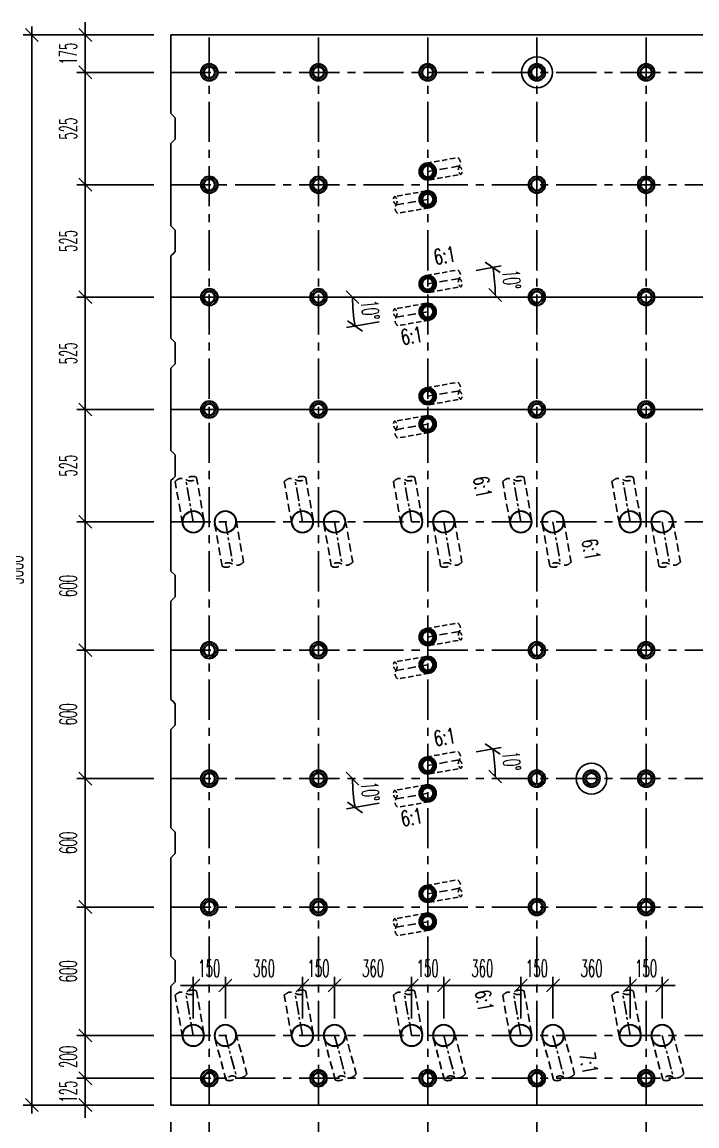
# Model space of a CAD drawing. Extents: x -687 to 941179, y -259 to 135874.
# Drawn here: x 910875 to 914026, y 112163 to 117321 of the extents above; entities that cross this region are included whole.
import ezdxf
from ezdxf.enums import TextEntityAlignment as Align

# ---------------------------------------------------------------- set-up
doc = ezdxf.new("R2010")
doc.units = 0
doc.header["$MEASUREMENT"] = 0
doc.header["$PDMODE"] = 3
doc.linetypes.add('CENTER', pattern=[2, 1.25, -0.25, 0.25, -0.25])
doc.linetypes.add('HIDDEN', pattern=[0.375, 0.25, -0.125])
doc.layers.get('0').update_dxf_attribs({"color": 6, "linetype": 'CONTINUOUS'})
doc.layers.get('DEFPOINTS').update_dxf_attribs({"linetype": 'CONTINUOUS'})
for name, color, linetype in [('Coc', 6, 'CONTINUOUS'), ('Hatch', 8, 'CONTINUOUS'), ('Khung', 1, 'CONTINUOUS'), ('Kich thuoc', 2, 'CONTINUOUS'), ('Net vang', 2, 'CONTINUOUS'), ('Text', 4, 'CONTINUOUS'), ('Tim', 8, 'CENTER')]:
    doc.layers.add(name, color=color, linetype=linetype)
doc.styles.add('Kichthuoc', font='romans.shx', dxfattribs={"width": 0.5})
doc.styles.get("Standard").update_dxf_attribs({"font": 'vnsimpleh.shx', "width": 0.65})
doc.dimstyles.new('Dim 400', dxfattribs={"dimscale": 400, "dimtxt": 0.2, "dimasz": 0.15, "dimexe": 0.1, "dimexo": 0.2, "dimgap": 0.1, "dimtad": 1, "dimdec": 0, "dimlfac": -1, "dimzin": 0, "dimdsep": 46, "dimtxsty": 'Kichthuoc', "dimblk": 'OBLIQUE', "dimcen": 0.1, "dimdle": 0.1, "dimclrd": 2, "dimclre": 2, "dimclrt": 4, "dimadec": 0, "dimazin": 0, "dimtfac": 1, "dimtdec": 0, "dimtix": 1, "dimtmove": 2, "dimatfit": 3, "dimfxl": 1, "dimtolj": 1, "dimtzin": 0, "dimarcsym": 0})

# ---------------------------------------------------------------- blocks, each defined once
blk = doc.blocks.new('Coc ong D800')
at = {"layer": 'Hatch'}
h = blk.add_hatch(dxfattribs=at)
h.set_pattern_fill('ANSI31', color=256, scale=50, style=0)
h.set_pattern_definition([(45, (-821332.725, -122845.077), (-4.419417382, 4.419417382), [])])
h.paths.add_polyline_path([(-40, 0, 1), (40, 0, 1)])
h.paths.add_polyline_path([(25, 0, -1), (-25, 0, -1)], flags=16)
at = {"layer": 'Coc'}
blk.add_circle((0, 0), 40, dxfattribs=at)
at = {"layer": 'Net vang'}
blk.add_circle((0, 0), 25, dxfattribs=at)
blk = doc.blocks.new('_Oblique')
at = {"color": 0, "linetype": 'ByBlock', "lineweight": -2}
blk.add_line((-0.5, -0.5), (0.5, 0.5), dxfattribs=at)
blk = doc.blocks.new('*D535')
at = {"layer": 'DEFPOINTS', "color": 0}
for p in [(911749.2, 112261.1), (912259.2, 112261.1), (912259.2, 111861.1)]:
    blk.add_point(p, dxfattribs=at)
at = {"layer": 'Kich thuoc', "color": 2, "lineweight": -2}
for p, q in [((911749.2, 112181.1), (911749.2, 111821.1)), ((912259.2, 112181.1), (912259.2, 111821.1)), ((911709.2, 111861.1), (912299.2, 111861.1))]:
    blk.add_line(p, q, dxfattribs=at)
at = {"layer": 'Kich thuoc', "color": 2, "lineweight": -2, "xscale": 60, "yscale": 60, "zscale": 60, "rotation": 180}
blk.add_blockref('_Oblique', (911749.2, 111861.1), dxfattribs=at)
at = {"layer": 'Kich thuoc', "color": 2, "lineweight": -2, "xscale": 60, "yscale": 60, "zscale": 60}
blk.add_blockref('_Oblique', (912259.2, 111861.1), dxfattribs=at)
at = {"layer": 'Kich thuoc', "color": 4, "insert": (912004.2, 111941.1), "char_height": 80, "attachment_point": 5, "style": 'Kichthuoc'}
blk.add_mtext('\\A1;510', dxfattribs=at)
blk = doc.blocks.new('*D536')
at = {"layer": 'DEFPOINTS', "color": 0}
for p in [(911570.2, 112261.1), (911749.2, 112261.1), (911749.2, 111861.1)]:
    blk.add_point(p, dxfattribs=at)
at = {"layer": 'Kich thuoc', "color": 2, "lineweight": -2}
for p, q in [((911570.2, 112181.1), (911570.2, 111821.1)), ((911749.2, 112181.1), (911749.2, 111821.1)), ((911530.2, 111861.1), (911789.2, 111861.1))]:
    blk.add_line(p, q, dxfattribs=at)
at = {"layer": 'Kich thuoc', "color": 2, "lineweight": -2, "xscale": 60, "yscale": 60, "zscale": 60, "rotation": 180}
blk.add_blockref('_Oblique', (911570.2, 111861.1), dxfattribs=at)
at = {"layer": 'Kich thuoc', "color": 2, "lineweight": -2, "xscale": 60, "yscale": 60, "zscale": 60}
blk.add_blockref('_Oblique', (911749.2, 111861.1), dxfattribs=at)
at = {"layer": 'Kich thuoc', "color": 4, "insert": (911659.7, 111941.1), "char_height": 80, "attachment_point": 5, "style": 'Kichthuoc'}
blk.add_mtext('\\A1;179', dxfattribs=at)
blk = doc.blocks.new('*D537')
at = {"layer": 'DEFPOINTS', "color": 0}
for p in [(912259.2, 112261.1), (912769.2, 112261.1), (912769.2, 111861.1)]:
    blk.add_point(p, dxfattribs=at)
at = {"layer": 'Kich thuoc', "color": 2, "lineweight": -2}
for p, q in [((912259.2, 112181.1), (912259.2, 111821.1)), ((912769.2, 112181.1), (912769.2, 111821.1)), ((912219.2, 111861.1), (912809.2, 111861.1))]:
    blk.add_line(p, q, dxfattribs=at)
at = {"layer": 'Kich thuoc', "color": 2, "lineweight": -2, "xscale": 60, "yscale": 60, "zscale": 60, "rotation": 180}
blk.add_blockref('_Oblique', (912259.2, 111861.1), dxfattribs=at)
at = {"layer": 'Kich thuoc', "color": 2, "lineweight": -2, "xscale": 60, "yscale": 60, "zscale": 60}
blk.add_blockref('_Oblique', (912769.2, 111861.1), dxfattribs=at)
at = {"layer": 'Kich thuoc', "color": 4, "insert": (912514.2, 111941.1), "char_height": 80, "attachment_point": 5, "style": 'Kichthuoc'}
blk.add_mtext('\\A1;510', dxfattribs=at)
blk = doc.blocks.new('*D538')
at = {"layer": 'DEFPOINTS', "color": 0}
for p in [(912769.2, 112261.1), (913279.2, 112261.1), (913279.2, 111861.1)]:
    blk.add_point(p, dxfattribs=at)
at = {"layer": 'Kich thuoc', "color": 2, "lineweight": -2}
for p, q in [((912769.2, 112181.1), (912769.2, 111821.1)), ((913279.2, 112181.1), (913279.2, 111821.1)), ((912729.2, 111861.1), (913319.2, 111861.1))]:
    blk.add_line(p, q, dxfattribs=at)
at = {"layer": 'Kich thuoc', "color": 2, "lineweight": -2, "xscale": 60, "yscale": 60, "zscale": 60, "rotation": 180}
blk.add_blockref('_Oblique', (912769.2, 111861.1), dxfattribs=at)
at = {"layer": 'Kich thuoc', "color": 2, "lineweight": -2, "xscale": 60, "yscale": 60, "zscale": 60}
blk.add_blockref('_Oblique', (913279.2, 111861.1), dxfattribs=at)
at = {"layer": 'Kich thuoc', "color": 4, "insert": (913024.2, 111941.1), "char_height": 80, "attachment_point": 5, "style": 'Kichthuoc'}
blk.add_mtext('\\A1;510', dxfattribs=at)
blk = doc.blocks.new('*D539')
at = {"layer": 'DEFPOINTS', "color": 0}
for p in [(913279.2, 112261.1), (913789.2, 112261.1), (913789.2, 111861.1)]:
    blk.add_point(p, dxfattribs=at)
at = {"layer": 'Kich thuoc', "color": 2, "lineweight": -2}
for p, q in [((913279.2, 112181.1), (913279.2, 111821.1)), ((913789.2, 112181.1), (913789.2, 111821.1)), ((913239.2, 111861.1), (913829.2, 111861.1))]:
    blk.add_line(p, q, dxfattribs=at)
at = {"layer": 'Kich thuoc', "color": 2, "lineweight": -2, "xscale": 60, "yscale": 60, "zscale": 60, "rotation": 180}
blk.add_blockref('_Oblique', (913279.2, 111861.1), dxfattribs=at)
at = {"layer": 'Kich thuoc', "color": 2, "lineweight": -2, "xscale": 60, "yscale": 60, "zscale": 60}
blk.add_blockref('_Oblique', (913789.2, 111861.1), dxfattribs=at)
at = {"layer": 'Kich thuoc', "color": 4, "insert": (913534.2, 111941.1), "char_height": 80, "attachment_point": 5, "style": 'Kichthuoc'}
blk.add_mtext('\\A1;510', dxfattribs=at)
blk = doc.blocks.new('*D540')
at = {"layer": 'DEFPOINTS', "color": 0}
for p in [(913789.2, 112261.1), (914299.2, 112261.1), (914299.2, 111861.1)]:
    blk.add_point(p, dxfattribs=at)
at = {"layer": 'Kich thuoc', "color": 2, "lineweight": -2}
for p, q in [((913789.2, 112181.1), (913789.2, 111821.1)), ((914299.2, 112181.1), (914299.2, 111821.1)), ((913749.2, 111861.1), (914339.2, 111861.1))]:
    blk.add_line(p, q, dxfattribs=at)
at = {"layer": 'Kich thuoc', "color": 2, "lineweight": -2, "xscale": 60, "yscale": 60, "zscale": 60, "rotation": 180}
blk.add_blockref('_Oblique', (913789.2, 111861.1), dxfattribs=at)
at = {"layer": 'Kich thuoc', "color": 2, "lineweight": -2, "xscale": 60, "yscale": 60, "zscale": 60}
blk.add_blockref('_Oblique', (914299.2, 111861.1), dxfattribs=at)
at = {"layer": 'Kich thuoc', "color": 4, "insert": (914044.2, 111941.1), "char_height": 80, "attachment_point": 5, "style": 'Kichthuoc'}
blk.add_mtext('\\A1;510', dxfattribs=at)
blk = doc.blocks.new('*D551')
at = {"layer": 'DEFPOINTS', "color": 0}
for p in [(911570.2, 112261.1), (919068.2, 112261.1), (919068.2, 111611.1)]:
    blk.add_point(p, dxfattribs=at)
at = {"layer": 'Kich thuoc', "color": 2, "lineweight": -2}
for p, q in [((911570.2, 112181.1), (911570.2, 111571.1)), ((919068.2, 112181.1), (919068.2, 111571.1)), ((911530.2, 111611.1), (919108.2, 111611.1))]:
    blk.add_line(p, q, dxfattribs=at)
at = {"layer": 'Kich thuoc', "color": 2, "lineweight": -2, "xscale": 60, "yscale": 60, "zscale": 60, "rotation": 180}
blk.add_blockref('_Oblique', (911570.2, 111611.1), dxfattribs=at)
at = {"layer": 'Kich thuoc', "color": 2, "lineweight": -2, "xscale": 60, "yscale": 60, "zscale": 60}
blk.add_blockref('_Oblique', (919068.2, 111611.1), dxfattribs=at)
at = {"layer": 'Kich thuoc', "color": 4, "insert": (915319.2, 111691.1), "char_height": 80, "attachment_point": 5, "style": 'Kichthuoc'}
blk.add_mtext('\\A1;7498', dxfattribs=at)
blk = doc.blocks.new('*D502')
at = {"layer": 'DEFPOINTS', "color": 0}
for p in [(911170.2, 112586.1), (911570.2, 112586.1), (911570.2, 112386.1)]:
    blk.add_point(p, dxfattribs=at)
at = {"layer": 'Kich thuoc', "color": 2, "lineweight": -2}
for p, q in [((911170.2, 112346.1), (911170.2, 112626.1)), ((911490.2, 112586.1), (911130.2, 112586.1)), ((911490.2, 112386.1), (911130.2, 112386.1))]:
    blk.add_line(p, q, dxfattribs=at)
at = {"layer": 'Kich thuoc', "color": 2, "lineweight": -2, "xscale": 60, "yscale": 60, "zscale": 60}
for p, rotation in [((911170.2, 112586.1), 90), ((911170.2, 112386.1), 270)]:
    blk.add_blockref('_Oblique', p, dxfattribs=dict(at, rotation=rotation))
at = {"layer": 'Kich thuoc', "color": 4, "insert": (911090.2, 112486.1), "char_height": 80, "attachment_point": 5, "rotation": 90, "style": 'Kichthuoc'}
blk.add_mtext('\\A1;200', dxfattribs=at)
blk = doc.blocks.new('*D503')
at = {"layer": 'DEFPOINTS', "color": 0}
for p in [(911170.2, 113186.1), (911570.2, 113186.1), (911570.2, 112586.1)]:
    blk.add_point(p, dxfattribs=at)
at = {"layer": 'Kich thuoc', "color": 2, "lineweight": -2}
for p, q in [((911170.2, 112546.1), (911170.2, 113226.1)), ((911490.2, 113186.1), (911130.2, 113186.1)), ((911490.2, 112586.1), (911130.2, 112586.1))]:
    blk.add_line(p, q, dxfattribs=at)
at = {"layer": 'Kich thuoc', "color": 2, "lineweight": -2, "xscale": 60, "yscale": 60, "zscale": 60}
for p, rotation in [((911170.2, 113186.1), 90), ((911170.2, 112586.1), 270)]:
    blk.add_blockref('_Oblique', p, dxfattribs=dict(at, rotation=rotation))
at = {"layer": 'Kich thuoc', "color": 4, "insert": (911090.2, 112886.1), "char_height": 80, "attachment_point": 5, "rotation": 90, "style": 'Kichthuoc'}
blk.add_mtext('\\A1;600', dxfattribs=at)
blk = doc.blocks.new('*D504')
at = {"layer": 'DEFPOINTS', "color": 0}
for p in [(911170.2, 113786.1), (911570.2, 113786.1), (911570.2, 113186.1)]:
    blk.add_point(p, dxfattribs=at)
at = {"layer": 'Kich thuoc', "color": 2, "lineweight": -2}
for p, q in [((911490.2, 113786.1), (911130.2, 113786.1)), ((911170.2, 113146.1), (911170.2, 113826.1)), ((911490.2, 113186.1), (911130.2, 113186.1))]:
    blk.add_line(p, q, dxfattribs=at)
at = {"layer": 'Kich thuoc', "color": 2, "lineweight": -2, "xscale": 60, "yscale": 60, "zscale": 60}
for p, rotation in [((911170.2, 113786.1), 90), ((911170.2, 113186.1), 270)]:
    blk.add_blockref('_Oblique', p, dxfattribs=dict(at, rotation=rotation))
at = {"layer": 'Kich thuoc', "color": 4, "insert": (911090.2, 113486.1), "char_height": 80, "attachment_point": 5, "rotation": 90, "style": 'Kichthuoc'}
blk.add_mtext('\\A1;600', dxfattribs=at)
blk = doc.blocks.new('*D505')
at = {"layer": 'DEFPOINTS', "color": 0}
for p in [(911170.2, 114386.1), (911570.2, 114386.1), (911570.2, 113786.1)]:
    blk.add_point(p, dxfattribs=at)
at = {"layer": 'Kich thuoc', "color": 2, "lineweight": -2}
for p, q in [((911170.2, 113746.1), (911170.2, 114426.1)), ((911490.2, 114386.1), (911130.2, 114386.1)), ((911490.2, 113786.1), (911130.2, 113786.1))]:
    blk.add_line(p, q, dxfattribs=at)
at = {"layer": 'Kich thuoc', "color": 2, "lineweight": -2, "xscale": 60, "yscale": 60, "zscale": 60}
for p, rotation in [((911170.2, 114386.1), 90), ((911170.2, 113786.1), 270)]:
    blk.add_blockref('_Oblique', p, dxfattribs=dict(at, rotation=rotation))
at = {"layer": 'Kich thuoc', "color": 4, "insert": (911090.2, 114086.1), "char_height": 80, "attachment_point": 5, "rotation": 90, "style": 'Kichthuoc'}
blk.add_mtext('\\A1;600', dxfattribs=at)
blk = doc.blocks.new('*D506')
at = {"layer": 'DEFPOINTS', "color": 0}
for p in [(911170.2, 114986.1), (911570.2, 114986.1), (911570.2, 114386.1)]:
    blk.add_point(p, dxfattribs=at)
at = {"layer": 'Kich thuoc', "color": 2, "lineweight": -2}
for p, q in [((911170.2, 114346.1), (911170.2, 115026.1)), ((911490.2, 114986.1), (911130.2, 114986.1)), ((911490.2, 114386.1), (911130.2, 114386.1))]:
    blk.add_line(p, q, dxfattribs=at)
at = {"layer": 'Kich thuoc', "color": 2, "lineweight": -2, "xscale": 60, "yscale": 60, "zscale": 60}
for p, rotation in [((911170.2, 114986.1), 90), ((911170.2, 114386.1), 270)]:
    blk.add_blockref('_Oblique', p, dxfattribs=dict(at, rotation=rotation))
at = {"layer": 'Kich thuoc', "color": 4, "insert": (911090.2, 114686.1), "char_height": 80, "attachment_point": 5, "rotation": 90, "style": 'Kichthuoc'}
blk.add_mtext('\\A1;600', dxfattribs=at)
blk = doc.blocks.new('*D507')
at = {"layer": 'DEFPOINTS', "color": 0}
for p in [(911170.2, 115511.1), (911570.2, 115511.1), (911570.2, 114986.1)]:
    blk.add_point(p, dxfattribs=at)
at = {"layer": 'Kich thuoc', "color": 2, "lineweight": -2}
for p, q in [((911170.2, 114946.1), (911170.2, 115551.1)), ((911490.2, 115511.1), (911130.2, 115511.1)), ((911490.2, 114986.1), (911130.2, 114986.1))]:
    blk.add_line(p, q, dxfattribs=at)
at = {"layer": 'Kich thuoc', "color": 2, "lineweight": -2, "xscale": 60, "yscale": 60, "zscale": 60}
for p, rotation in [((911170.2, 115511.1), 90), ((911170.2, 114986.1), 270)]:
    blk.add_blockref('_Oblique', p, dxfattribs=dict(at, rotation=rotation))
at = {"layer": 'Kich thuoc', "color": 4, "insert": (911090.2, 115248.6), "char_height": 80, "attachment_point": 5, "rotation": 90, "style": 'Kichthuoc'}
blk.add_mtext('\\A1;525', dxfattribs=at)
blk = doc.blocks.new('*D508')
at = {"layer": 'DEFPOINTS', "color": 0}
for p in [(911170.2, 116036.1), (911570.2, 116036.1), (911570.2, 115511.1)]:
    blk.add_point(p, dxfattribs=at)
at = {"layer": 'Kich thuoc', "color": 2, "lineweight": -2}
for p, q in [((911170.2, 115471.1), (911170.2, 116076.1)), ((911490.2, 116036.1), (911130.2, 116036.1)), ((911490.2, 115511.1), (911130.2, 115511.1))]:
    blk.add_line(p, q, dxfattribs=at)
at = {"layer": 'Kich thuoc', "color": 2, "lineweight": -2, "xscale": 60, "yscale": 60, "zscale": 60}
for p, rotation in [((911170.2, 116036.1), 90), ((911170.2, 115511.1), 270)]:
    blk.add_blockref('_Oblique', p, dxfattribs=dict(at, rotation=rotation))
at = {"layer": 'Kich thuoc', "color": 4, "insert": (911090.2, 115773.6), "char_height": 80, "attachment_point": 5, "rotation": 90, "style": 'Kichthuoc'}
blk.add_mtext('\\A1;525', dxfattribs=at)
blk = doc.blocks.new('*D509')
at = {"layer": 'DEFPOINTS', "color": 0}
for p in [(911170.2, 116561.1), (911570.2, 116561.1), (911570.2, 116036.1)]:
    blk.add_point(p, dxfattribs=at)
at = {"layer": 'Kich thuoc', "color": 2, "lineweight": -2}
for p, q in [((911170.2, 115996.1), (911170.2, 116601.1)), ((911490.2, 116561.1), (911130.2, 116561.1)), ((911490.2, 116036.1), (911130.2, 116036.1))]:
    blk.add_line(p, q, dxfattribs=at)
at = {"layer": 'Kich thuoc', "color": 2, "lineweight": -2, "xscale": 60, "yscale": 60, "zscale": 60}
for p, rotation in [((911170.2, 116561.1), 90), ((911170.2, 116036.1), 270)]:
    blk.add_blockref('_Oblique', p, dxfattribs=dict(at, rotation=rotation))
at = {"layer": 'Kich thuoc', "color": 4, "insert": (911090.2, 116298.6), "char_height": 80, "attachment_point": 5, "rotation": 90, "style": 'Kichthuoc'}
blk.add_mtext('\\A1;525', dxfattribs=at)
blk = doc.blocks.new('*D510')
at = {"layer": 'DEFPOINTS', "color": 0}
for p in [(911170.2, 117261.1), (911570.2, 117261.1), (911570.2, 117086.1)]:
    blk.add_point(p, dxfattribs=at)
at = {"layer": 'Kich thuoc', "color": 2, "lineweight": -2}
for p, q in [((911170.2, 117261.1), (911170.2, 117321.1)), ((911490.2, 117261.1), (911130.2, 117261.1)), ((911170.2, 117086.1), (911170.2, 117261.1)), ((911490.2, 117086.1), (911130.2, 117086.1)), ((911170.2, 117086.1), (911170.2, 117026.1))]:
    blk.add_line(p, q, dxfattribs=at)
at = {"layer": 'Kich thuoc', "color": 2, "lineweight": -2, "xscale": 60, "yscale": 60, "zscale": 60}
for p, rotation in [((911170.2, 117261.1), 270), ((911170.2, 117086.1), 90)]:
    blk.add_blockref('_Oblique', p, dxfattribs=dict(at, rotation=rotation))
at = {"layer": 'Kich thuoc', "color": 4, "insert": (911090.2, 117173.6), "char_height": 80, "attachment_point": 5, "rotation": 90, "style": 'Kichthuoc'}
blk.add_mtext('\\A1;175', dxfattribs=at)
blk = doc.blocks.new('*D511')
at = {"layer": 'DEFPOINTS', "color": 0}
for p in [(910920.2, 117261.1), (911570.2, 117261.1), (911570.2, 112261.1)]:
    blk.add_point(p, dxfattribs=at)
at = {"layer": 'Kich thuoc', "color": 2, "lineweight": -2}
for p, q in [((910920.2, 112221.1), (910920.2, 117301.1)), ((911490.2, 117261.1), (910880.2, 117261.1)), ((911490.2, 112261.1), (910880.2, 112261.1))]:
    blk.add_line(p, q, dxfattribs=at)
at = {"layer": 'Kich thuoc', "color": 2, "lineweight": -2, "xscale": 60, "yscale": 60, "zscale": 60}
for p, rotation in [((910920.2, 117261.1), 90), ((910920.2, 112261.1), 270)]:
    blk.add_blockref('_Oblique', p, dxfattribs=dict(at, rotation=rotation))
at = {"layer": 'Kich thuoc', "color": 4, "insert": (910840.2, 114761.1), "char_height": 80, "attachment_point": 5, "rotation": 90, "style": 'Kichthuoc'}
blk.add_mtext('\\A1;5000', dxfattribs=at)
blk = doc.blocks.new('*D512')
at = {"layer": 'DEFPOINTS', "color": 0}
for p in [(911570.2, 117086.1), (911170.2, 116561.1), (911570.2, 116561.1)]:
    blk.add_point(p, dxfattribs=at)
at = {"layer": 'Kich thuoc', "color": 2, "lineweight": -2}
for p, q in [((911490.2, 117086.1), (911130.2, 117086.1)), ((911170.2, 117126.1), (911170.2, 116521.1)), ((911490.2, 116561.1), (911130.2, 116561.1))]:
    blk.add_line(p, q, dxfattribs=at)
at = {"layer": 'Kich thuoc', "color": 2, "lineweight": -2, "xscale": 60, "yscale": 60, "zscale": 60}
for p, rotation in [((911170.2, 117086.1), 90), ((911170.2, 116561.1), 270)]:
    blk.add_blockref('_Oblique', p, dxfattribs=dict(at, rotation=rotation))
at = {"layer": 'Kich thuoc', "color": 4, "insert": (911090.2, 116823.6), "char_height": 80, "attachment_point": 5, "rotation": 90, "style": 'Kichthuoc'}
blk.add_mtext('\\A1;525', dxfattribs=at)
blk = doc.blocks.new('*D534')
at = {"layer": 'DEFPOINTS', "color": 0}
for p in [(911570.2, 112386.1), (911170.2, 112261.1), (911570.2, 112261.1)]:
    blk.add_point(p, dxfattribs=at)
at = {"layer": 'Kich thuoc', "color": 2, "lineweight": -2}
for p, q in [((911170.2, 112386.1), (911170.2, 112446.1)), ((911490.2, 112386.1), (911130.2, 112386.1)), ((911170.2, 112386.1), (911170.2, 112261.1)), ((911490.2, 112261.1), (911130.2, 112261.1)), ((911170.2, 112261.1), (911170.2, 112201.1))]:
    blk.add_line(p, q, dxfattribs=at)
at = {"layer": 'Kich thuoc', "color": 2, "lineweight": -2, "xscale": 60, "yscale": 60, "zscale": 60}
for p, rotation in [((911170.2, 112386.1), 270), ((911170.2, 112261.1), 90)]:
    blk.add_blockref('_Oblique', p, dxfattribs=dict(at, rotation=rotation))
at = {"layer": 'Kich thuoc', "color": 4, "insert": (911090.2, 112323.6), "char_height": 80, "attachment_point": 5, "rotation": 90, "style": 'Kichthuoc'}
blk.add_mtext('\\A1;125', dxfattribs=at)
blk = doc.blocks.new('Coc thep D1000 xien')
at = {"layer": 'Coc', "color": 181, "linetype": 'HIDDEN', "ltscale": 150}
for p, q in [((-50, 8.8), (-84.8, -188.1)), ((50, -8.8), (15.3, -205.8))]:
    blk.add_line(p, q, dxfattribs=at)
at = {"layer": 'Coc'}
blk.add_circle((0, 0), 50.8, dxfattribs=at)
at = {"layer": 'Coc', "color": 7}
blk.add_circle((0, 0), 49.2, dxfattribs=at)
at = {"layer": 'Coc', "color": 181, "linetype": 'HIDDEN', "ltscale": 150}
blk.add_open_spline([(-84.8, -188.1), (-77.3, -194.7), (-62.4, -207.7), (-33.2, -197.3), (-10.4, -185.6), (29.2, -208.2), (-15.5, -216), (-27.9, -203.4), (-34.2, -197)], degree=3, knots=[0, 0, 0, 0, 27.628937, 55.257873, 82.88681, 109.579338, 136.271866, 163.900803, 163.900803, 163.900803, 163.900803], dxfattribs=at)
at = {"layer": 'Tim', "ltscale": 50}
blk.add_line((0, 0), (-34.7, -197), dxfattribs=at)
blk = doc.blocks.new('*D525')
at = {"layer": 'DEFPOINTS', "color": 0}
for p in [(911824.2, 112819.5), (911674.2, 112586.1), (911824.2, 112586.1)]:
    blk.add_point(p, dxfattribs=at)
at = {"layer": 'Kich thuoc', "color": 2, "lineweight": -2}
for p, q in [((911674.2, 112666.1), (911674.2, 112859.5)), ((911824.2, 112666.1), (911824.2, 112859.5)), ((911674.2, 112819.5), (911614.2, 112819.5)), ((911674.2, 112819.5), (911824.2, 112819.5)), ((911824.2, 112819.5), (911884.2, 112819.5))]:
    blk.add_line(p, q, dxfattribs=at)
at = {"layer": 'Kich thuoc', "color": 2, "lineweight": -2, "xscale": 60, "yscale": 60, "zscale": 60}
blk.add_blockref('_Oblique', (911674.2, 112819.5), dxfattribs=at)
at = {"layer": 'Kich thuoc', "color": 2, "lineweight": -2, "xscale": 60, "yscale": 60, "zscale": 60, "rotation": 180}
blk.add_blockref('_Oblique', (911824.2, 112819.5), dxfattribs=at)
at = {"layer": 'Kich thuoc', "color": 4, "insert": (911749.2, 112899.5), "char_height": 80, "attachment_point": 5, "style": 'Kichthuoc'}
blk.add_mtext('\\A1;150', dxfattribs=at)
blk = doc.blocks.new('*D526')
at = {"layer": 'DEFPOINTS', "color": 0}
for p in [(912184.2, 112819.5), (911824.2, 112586.1), (912184.2, 112586.1)]:
    blk.add_point(p, dxfattribs=at)
at = {"layer": 'Kich thuoc', "color": 2, "lineweight": -2}
for p, q in [((911824.2, 112666.1), (911824.2, 112859.5)), ((912184.2, 112666.1), (912184.2, 112859.5)), ((911784.2, 112819.5), (912224.2, 112819.5))]:
    blk.add_line(p, q, dxfattribs=at)
at = {"layer": 'Kich thuoc', "color": 2, "lineweight": -2, "xscale": 60, "yscale": 60, "zscale": 60, "rotation": 180}
blk.add_blockref('_Oblique', (911824.2, 112819.5), dxfattribs=at)
at = {"layer": 'Kich thuoc', "color": 2, "lineweight": -2, "xscale": 60, "yscale": 60, "zscale": 60}
blk.add_blockref('_Oblique', (912184.2, 112819.5), dxfattribs=at)
at = {"layer": 'Kich thuoc', "color": 4, "insert": (912004.2, 112899.5), "char_height": 80, "attachment_point": 5, "style": 'Kichthuoc'}
blk.add_mtext('\\A1;360', dxfattribs=at)
blk = doc.blocks.new('*D527')
at = {"layer": 'DEFPOINTS', "color": 0}
for p in [(912334.2, 112819.5), (912184.2, 112586.1), (912334.2, 112586.1)]:
    blk.add_point(p, dxfattribs=at)
at = {"layer": 'Kich thuoc', "color": 2, "lineweight": -2}
for p, q in [((912184.2, 112666.1), (912184.2, 112859.5)), ((912334.2, 112666.1), (912334.2, 112859.5)), ((912184.2, 112819.5), (912124.2, 112819.5)), ((912184.2, 112819.5), (912334.2, 112819.5)), ((912334.2, 112819.5), (912394.2, 112819.5))]:
    blk.add_line(p, q, dxfattribs=at)
at = {"layer": 'Kich thuoc', "color": 2, "lineweight": -2, "xscale": 60, "yscale": 60, "zscale": 60}
blk.add_blockref('_Oblique', (912184.2, 112819.5), dxfattribs=at)
at = {"layer": 'Kich thuoc', "color": 2, "lineweight": -2, "xscale": 60, "yscale": 60, "zscale": 60, "rotation": 180}
blk.add_blockref('_Oblique', (912334.2, 112819.5), dxfattribs=at)
at = {"layer": 'Kich thuoc', "color": 4, "insert": (912259.2, 112899.5), "char_height": 80, "attachment_point": 5, "style": 'Kichthuoc'}
blk.add_mtext('\\A1;150', dxfattribs=at)
blk = doc.blocks.new('*D528')
at = {"layer": 'DEFPOINTS', "color": 0}
for p in [(912694.2, 112819.5), (912334.2, 112586.1), (912694.2, 112586.1)]:
    blk.add_point(p, dxfattribs=at)
at = {"layer": 'Kich thuoc', "color": 2, "lineweight": -2}
for p, q in [((912334.2, 112666.1), (912334.2, 112859.5)), ((912694.2, 112666.1), (912694.2, 112859.5)), ((912294.2, 112819.5), (912734.2, 112819.5))]:
    blk.add_line(p, q, dxfattribs=at)
at = {"layer": 'Kich thuoc', "color": 2, "lineweight": -2, "xscale": 60, "yscale": 60, "zscale": 60, "rotation": 180}
blk.add_blockref('_Oblique', (912334.2, 112819.5), dxfattribs=at)
at = {"layer": 'Kich thuoc', "color": 2, "lineweight": -2, "xscale": 60, "yscale": 60, "zscale": 60}
blk.add_blockref('_Oblique', (912694.2, 112819.5), dxfattribs=at)
at = {"layer": 'Kich thuoc', "color": 4, "insert": (912514.2, 112899.5), "char_height": 80, "attachment_point": 5, "style": 'Kichthuoc'}
blk.add_mtext('\\A1;360', dxfattribs=at)
blk = doc.blocks.new('*D529')
at = {"layer": 'DEFPOINTS', "color": 0}
for p in [(912844.2, 112819.5), (912694.2, 112586.1), (912844.2, 112586.1)]:
    blk.add_point(p, dxfattribs=at)
at = {"layer": 'Kich thuoc', "color": 2, "lineweight": -2}
for p, q in [((912694.2, 112666.1), (912694.2, 112859.5)), ((912844.2, 112666.1), (912844.2, 112859.5)), ((912694.2, 112819.5), (912634.2, 112819.5)), ((912694.2, 112819.5), (912844.2, 112819.5)), ((912844.2, 112819.5), (912904.2, 112819.5))]:
    blk.add_line(p, q, dxfattribs=at)
at = {"layer": 'Kich thuoc', "color": 2, "lineweight": -2, "xscale": 60, "yscale": 60, "zscale": 60}
blk.add_blockref('_Oblique', (912694.2, 112819.5), dxfattribs=at)
at = {"layer": 'Kich thuoc', "color": 2, "lineweight": -2, "xscale": 60, "yscale": 60, "zscale": 60, "rotation": 180}
blk.add_blockref('_Oblique', (912844.2, 112819.5), dxfattribs=at)
at = {"layer": 'Kich thuoc', "color": 4, "insert": (912769.2, 112899.5), "char_height": 80, "attachment_point": 5, "style": 'Kichthuoc'}
blk.add_mtext('\\A1;150', dxfattribs=at)
blk = doc.blocks.new('*D530')
at = {"layer": 'DEFPOINTS', "color": 0}
for p in [(913204.2, 112819.5), (912844.2, 112586.1), (913204.2, 112586.1)]:
    blk.add_point(p, dxfattribs=at)
at = {"layer": 'Kich thuoc', "color": 2, "lineweight": -2}
for p, q in [((912844.2, 112666.1), (912844.2, 112859.5)), ((913204.2, 112666.1), (913204.2, 112859.5)), ((912804.2, 112819.5), (913244.2, 112819.5))]:
    blk.add_line(p, q, dxfattribs=at)
at = {"layer": 'Kich thuoc', "color": 2, "lineweight": -2, "xscale": 60, "yscale": 60, "zscale": 60, "rotation": 180}
blk.add_blockref('_Oblique', (912844.2, 112819.5), dxfattribs=at)
at = {"layer": 'Kich thuoc', "color": 2, "lineweight": -2, "xscale": 60, "yscale": 60, "zscale": 60}
blk.add_blockref('_Oblique', (913204.2, 112819.5), dxfattribs=at)
at = {"layer": 'Kich thuoc', "color": 4, "insert": (913024.2, 112899.5), "char_height": 80, "attachment_point": 5, "style": 'Kichthuoc'}
blk.add_mtext('\\A1;360', dxfattribs=at)
blk = doc.blocks.new('*D531')
at = {"layer": 'DEFPOINTS', "color": 0}
for p in [(913354.2, 112819.5), (913204.2, 112586.1), (913354.2, 112586.1)]:
    blk.add_point(p, dxfattribs=at)
at = {"layer": 'Kich thuoc', "color": 2, "lineweight": -2}
for p, q in [((913204.2, 112666.1), (913204.2, 112859.5)), ((913354.2, 112666.1), (913354.2, 112859.5)), ((913204.2, 112819.5), (913144.2, 112819.5)), ((913204.2, 112819.5), (913354.2, 112819.5)), ((913354.2, 112819.5), (913414.2, 112819.5))]:
    blk.add_line(p, q, dxfattribs=at)
at = {"layer": 'Kich thuoc', "color": 2, "lineweight": -2, "xscale": 60, "yscale": 60, "zscale": 60}
blk.add_blockref('_Oblique', (913204.2, 112819.5), dxfattribs=at)
at = {"layer": 'Kich thuoc', "color": 2, "lineweight": -2, "xscale": 60, "yscale": 60, "zscale": 60, "rotation": 180}
blk.add_blockref('_Oblique', (913354.2, 112819.5), dxfattribs=at)
at = {"layer": 'Kich thuoc', "color": 4, "insert": (913279.2, 112899.5), "char_height": 80, "attachment_point": 5, "style": 'Kichthuoc'}
blk.add_mtext('\\A1;150', dxfattribs=at)
blk = doc.blocks.new('*D532')
at = {"layer": 'DEFPOINTS', "color": 0}
for p in [(913714.2, 112819.5), (913354.2, 112586.1), (913714.2, 112586.1)]:
    blk.add_point(p, dxfattribs=at)
at = {"layer": 'Kich thuoc', "color": 2, "lineweight": -2}
for p, q in [((913354.2, 112666.1), (913354.2, 112859.5)), ((913714.2, 112666.1), (913714.2, 112859.5)), ((913314.2, 112819.5), (913754.2, 112819.5))]:
    blk.add_line(p, q, dxfattribs=at)
at = {"layer": 'Kich thuoc', "color": 2, "lineweight": -2, "xscale": 60, "yscale": 60, "zscale": 60, "rotation": 180}
blk.add_blockref('_Oblique', (913354.2, 112819.5), dxfattribs=at)
at = {"layer": 'Kich thuoc', "color": 2, "lineweight": -2, "xscale": 60, "yscale": 60, "zscale": 60}
blk.add_blockref('_Oblique', (913714.2, 112819.5), dxfattribs=at)
at = {"layer": 'Kich thuoc', "color": 4, "insert": (913534.2, 112899.5), "char_height": 80, "attachment_point": 5, "style": 'Kichthuoc'}
blk.add_mtext('\\A1;360', dxfattribs=at)
blk = doc.blocks.new('*D533')
at = {"layer": 'DEFPOINTS', "color": 0}
for p in [(913864.2, 112819.5), (913714.2, 112586.1), (913864.2, 112586.1)]:
    blk.add_point(p, dxfattribs=at)
at = {"layer": 'Kich thuoc', "color": 2, "lineweight": -2}
for p, q in [((913714.2, 112666.1), (913714.2, 112859.5)), ((913864.2, 112666.1), (913864.2, 112859.5)), ((913714.2, 112819.5), (913654.2, 112819.5)), ((913714.2, 112819.5), (913864.2, 112819.5)), ((913864.2, 112819.5), (913924.2, 112819.5))]:
    blk.add_line(p, q, dxfattribs=at)
at = {"layer": 'Kich thuoc', "color": 2, "lineweight": -2, "xscale": 60, "yscale": 60, "zscale": 60}
blk.add_blockref('_Oblique', (913714.2, 112819.5), dxfattribs=at)
at = {"layer": 'Kich thuoc', "color": 2, "lineweight": -2, "xscale": 60, "yscale": 60, "zscale": 60, "rotation": 180}
blk.add_blockref('_Oblique', (913864.2, 112819.5), dxfattribs=at)
at = {"layer": 'Kich thuoc', "color": 4, "insert": (913789.2, 112899.5), "char_height": 80, "attachment_point": 5, "style": 'Kichthuoc'}
blk.add_mtext('\\A1;150', dxfattribs=at)
blk = doc.blocks.new('*D742')
at = {"layer": 'DEFPOINTS', "color": 0}
for p in [(906471.2, 116036.1), (913969.2, 116036.1), (912419.5, 115991), (912769.2, 115961.1), (912621.5, 115935.1)]:
    blk.add_point(p, dxfattribs=at)
at = {"layer": 'Kich thuoc', "color": 2, "lineweight": -2}
blk.add_line((912542.7, 115921.2), (912390.6, 115894.4), dxfattribs=at)
blk.add_arc((913194.6, 116036.1), 776.4, 180, 190, dxfattribs=at)
at = {"layer": 'Kich thuoc', "color": 2, "lineweight": -2, "xscale": 60, "yscale": 60, "zscale": 60}
for p, rotation in [((912418.2, 116036.1), 89.99999999999999), ((912430, 115901.3), 279.9999999989621)]:
    blk.add_blockref('_Oblique', p, dxfattribs=dict(at, rotation=rotation))
at = {"layer": 'Kich thuoc', "color": 4, "insert": (912500.9, 115975.4), "char_height": 80, "attachment_point": 5, "rotation": 275, "style": 'Kichthuoc'}
blk.add_mtext('\\A1;10°', dxfattribs=at)
blk = doc.blocks.new('*D743')
at = {"layer": 'DEFPOINTS', "color": 0}
for p in [(912769.2, 116121.1), (912917, 116147.2), (913083, 116089.2), (906471.2, 116046.1), (913969.2, 116046.1)]:
    blk.add_point(p, dxfattribs=at)
at = {"layer": 'Kich thuoc', "color": 2, "lineweight": -2}
blk.add_line((912995.8, 116161.1), (913112.4, 116181.6), dxfattribs=at)
blk.add_arc((912343.9, 116046.1), 740.4, 0, 10, dxfattribs=at)
at = {"layer": 'Kich thuoc', "color": 2, "lineweight": -2, "xscale": 60, "yscale": 60, "zscale": 60}
for p, rotation in [((913073, 116174.7), 99.99999999895849), ((913084.3, 116046.1), 270.0000000000002)]:
    blk.add_blockref('_Oblique', p, dxfattribs=dict(at, rotation=rotation))
at = {"layer": 'Kich thuoc', "color": 4, "insert": (913161.2, 116117.6), "char_height": 80, "attachment_point": 5, "rotation": 275, "style": 'Kichthuoc'}
blk.add_mtext('\\A1;10°', dxfattribs=at)
blk = doc.blocks.new('*D754')
at = {"layer": 'DEFPOINTS', "color": 0}
for p in [(906471.2, 113786.1), (913969.2, 113786.1), (912419.5, 113741), (912621.5, 113685.1), (912769.2, 113711.1)]:
    blk.add_point(p, dxfattribs=at)
at = {"layer": 'Kich thuoc', "color": 2, "lineweight": -2}
blk.add_line((912542.7, 113671.2), (912390.6, 113644.4), dxfattribs=at)
blk.add_arc((913194.6, 113786.1), 776.4, 180, 190, dxfattribs=at)
at = {"layer": 'Kich thuoc', "color": 2, "lineweight": -2, "xscale": 60, "yscale": 60, "zscale": 60}
for p, rotation in [((912418.2, 113786.1), 89.99999999999991), ((912430, 113651.3), 279.9999999989587)]:
    blk.add_blockref('_Oblique', p, dxfattribs=dict(at, rotation=rotation))
at = {"layer": 'Kich thuoc', "color": 4, "insert": (912500.9, 113725.4), "char_height": 80, "attachment_point": 5, "rotation": 275, "style": 'Kichthuoc'}
blk.add_mtext('\\A1;10°', dxfattribs=at)
blk = doc.blocks.new('*D755')
at = {"layer": 'DEFPOINTS', "color": 0}
for p in [(912917, 113897.2), (912769.2, 113871.1), (913083, 113839.2), (906471.2, 113796.1), (913969.2, 113796.1)]:
    blk.add_point(p, dxfattribs=at)
at = {"layer": 'Kich thuoc', "color": 2, "lineweight": -2}
blk.add_line((912995.8, 113911.1), (913112.4, 113931.6), dxfattribs=at)
blk.add_arc((912343.9, 113796.1), 740.4, 360, 10, dxfattribs=at)
at = {"layer": 'Kich thuoc', "color": 2, "lineweight": -2, "xscale": 60, "yscale": 60, "zscale": 60}
for p, rotation in [((913073, 113924.7), 99.99999999896151), ((913084.3, 113796.1), 269.9999999999999)]:
    blk.add_blockref('_Oblique', p, dxfattribs=dict(at, rotation=rotation))
at = {"layer": 'Kich thuoc', "color": 4, "insert": (913161.2, 113867.6), "char_height": 80, "attachment_point": 5, "rotation": 275, "style": 'Kichthuoc'}
blk.add_mtext('\\A1;10°', dxfattribs=at)
blk = doc.blocks.new('Coc ong D800 xien')
at = {"layer": 'Coc', "color": 181, "linetype": 'HIDDEN', "ltscale": 100}
for p, q in [((-40, 0), (-40, -150)), ((40, 0), (40, -150))]:
    blk.add_line(p, q, dxfattribs=at)
blk.add_open_spline([(-40, -150), (-33.3, -154), (-20, -162.1), (1.2, -150), (17.3, -137.9), (51.1, -150), (17.5, -162.1), (6.2, -154.1), (0.4, -150)], degree=3, knots=[0, 0, 0, 0, 21.755068, 43.510137, 65.265205, 86.282944, 107.300682, 129.055751, 129.055751, 129.055751, 129.055751], dxfattribs=at)
at = {"layer": 'Tim', "linetype": 'HIDDEN', "ltscale": 150}
blk.add_line((0, 0), (0, -150), dxfattribs=at)
at = {"layer": 'Coc'}
blk.add_blockref('Coc ong D800', (0, 0), dxfattribs=at)

msp = doc.modelspace()

# ---------------------------------------------------------------- linework, layer by layer
at = {"layer": 'Khung'}
msp.add_lwpolyline([(919068.2, 112261.1), (911570.2, 112261.1), (911570.2, 112816.1), (911590.2, 112836.1), (911590.2, 112936.1), (911570.2, 112956.1), (911570.2, 113216.1), (911570.2, 113216.1), (911570.2, 113216.1), (911570.2, 113356.1), (911570.2, 113356.1), (911570.2, 113356.1), (911570.2, 113416.1), (911590.2, 113436.1), (911590.2, 113536.1), (911570.2, 113556.1), (911570.2, 114016.1), (911580.2, 114026.1), (911590.2, 114036.1), (911590.2, 114136.1), (911580.2, 114146.1), (911570.2, 114156.1), (911570.2, 114616.1), (911590.2, 114636.1), (911590.2, 114736.1), (911570.2, 114756.1), (911570.2, 115178.6), (911580.2, 115188.6), (911590.2, 115198.6), (911590.2, 115298.6), (911580.2, 115308.6), (911570.2, 115318.6), (911570.2, 115703.6), (911590.2, 115723.6), (911590.2, 115823.6), (911570.2, 115843.6), (911570.2, 116228.6), (911580.2, 116238.6), (911590.2, 116248.6), (911590.2, 116348.6), (911580.2, 116358.6), (911570.2, 116368.6), (911570.2, 116753.6), (911590.2, 116773.6), (911590.2, 116873.6), (911570.2, 116893.6), (911570.2, 117261.1), (911570.2, 117261.1), (919068.2, 117261.1)], dxfattribs=at)
at = {"layer": 'Net vang'}
for centre in [(913279.7, 117086.1), (913534.2, 113786.1)]:
    msp.add_circle(centre, 71.9, dxfattribs=at)
at = {"layer": 'Tim', "ltscale": 150}
for p, q in [((911749.2, 112261.1), (911749.2, 117261.1)), ((912259.2, 112261.1), (912259.2, 117261.1)), ((912769.2, 112261.1), (912769.2, 117261.1)), ((913279.2, 112261.1), (913279.2, 117261.1)), ((913789.2, 112261.1), (913789.2, 117261.1)), ((911569.2, 117086.1), (919068.2, 117086.1)), ((911569.2, 116561.1), (919068.2, 116561.1)), ((919068.2, 116036.1), (911569.2, 116036.1)), ((911569.2, 116036.1), (919068.2, 116036.1)), ((919068.2, 115511.1), (911569.2, 115511.1)), ((911569.2, 115511.1), (919068.2, 115511.1)), ((911569.2, 114986.1), (919068.2, 114986.1)), ((911569.2, 114986.1), (919069.2, 114986.1)), ((911569.2, 114986.1), (919068.2, 114986.1)), ((911569.2, 114986.1), (919069.2, 114986.1)), ((911569.2, 114386.1), (919068.2, 114386.1)), ((911569.2, 113786.1), (919068.2, 113786.1)), ((911569.2, 113186.1), (919068.2, 113186.1)), ((911569.2, 112586.1), (919068.2, 112586.1)), ((911569.2, 112386.1), (919069.2, 112386.1))]:
    msp.add_line(p, q, dxfattribs=at)

# ---------------------------------------------------------------- block references
at = {"layer": 'Coc'}
for p in [(911749.2, 117086.1), (912259.2, 117086.1), (912769.2, 117086.1), (913279.2, 117086.1), (913789.2, 117086.1), (911749.2, 116561.1), (912259.2, 116561.1), (913279.2, 116561.1), (913789.2, 116561.1), (911749.2, 116036.1), (912259.2, 116036.1), (913279.2, 116036.1), (913789.2, 116036.1), (911749.2, 115511.1), (912259.2, 115511.1), (913279.2, 115511.1), (913789.2, 115511.1), (911749.2, 114386.1), (912259.2, 114386.1), (913279.2, 114386.1), (913789.2, 114386.1), (911749.2, 113786.1), (912259.2, 113786.1), (913279.2, 113786.1), (913534.2, 113786.1), (913789.2, 113786.1), (911749.2, 113186.1), (912259.2, 113186.1), (913279.2, 113186.1), (913789.2, 113186.1), (911749.2, 112386.1), (912259.2, 112386.1), (912769.2, 112386.1), (913279.2, 112386.1), (913789.2, 112386.1)]:
    msp.add_blockref('Coc ong D800', p, dxfattribs=at)
at = {"layer": 'Coc', "xscale": -1}
for name, p, rotation in [('Coc ong D800 xien', (912769.2, 116622.7), 99.99999999878813), ('Coc ong D800 xien', (912769.2, 116492.7), 279.9999999987881), ('Coc ong D800 xien', (912769.2, 116097.7), 99.99999999878813), ('Coc ong D800 xien', (912769.2, 115967.7), 279.9999999987881), ('Coc ong D800 xien', (912769.2, 115572.7), 99.99999999878813), ('Coc ong D800 xien', (912769.2, 115442.7), 279.9999999987881), ('Coc thep D1000 xien', (911674.2, 114986.1), 180), ('Coc thep D1000 xien', (912184.2, 114986.1), 180), ('Coc thep D1000 xien', (912694.2, 114986.1), 180), ('Coc thep D1000 xien', (913204.2, 114986.1), 180), ('Coc thep D1000 xien', (913714.2, 114986.1), 180), ('Coc ong D800 xien', (912769.2, 114447.7), 99.99999999878813), ('Coc ong D800 xien', (912769.2, 114317.7), 279.9999999987881), ('Coc ong D800 xien', (912769.2, 113847.7), 99.99999999878813), ('Coc ong D800 xien', (912769.2, 113717.7), 279.9999999987881), ('Coc ong D800 xien', (912769.2, 113247.7), 99.99999999878813), ('Coc ong D800 xien', (912769.2, 113117.7), 279.9999999987881), ('Coc thep D1000 xien', (911674.2, 112586.1), 180), ('Coc thep D1000 xien', (912184.2, 112586.1), 180), ('Coc thep D1000 xien', (912694.2, 112586.1), 180), ('Coc thep D1000 xien', (913204.2, 112586.1), 180), ('Coc thep D1000 xien', (913714.2, 112586.1), 180), ('Coc thep D1000 xien', (911824.2, 112586.1), 4.99999999987704), ('Coc thep D1000 xien', (912334.2, 112586.1), 4.99999999987704), ('Coc thep D1000 xien', (912844.2, 112586.1), 4.99999999987704), ('Coc thep D1000 xien', (913354.2, 112586.1), 4.99999999987656), ('Coc thep D1000 xien', (913864.2, 112586.1), 4.99999999987656)]:
    msp.add_blockref(name, p, dxfattribs=dict(at, rotation=rotation))
for p in [(911824.2, 114986.1), (912334.2, 114986.1), (912844.2, 114986.1), (913354.2, 114986.1), (913864.2, 114986.1)]:
    msp.add_blockref('Coc thep D1000 xien', p, dxfattribs=at)

# ---------------------------------------------------------------- texts
at = {"layer": 'Text', "width": 0.65}
for s, rotation, p in [('6:1', 10, (912854.2, 116195.1)), ('6:1', 10, (912700.1, 115820.5)), ('6:1', 280, (912989.2, 115143)), ('6:1', 280, (913496.8, 114850.6)), ('6:1', 10, (912854.2, 113945.1)), ('6:1', 10, (912700.1, 113570.5)), ('6:1', 280, (912998.2, 112743)), ('7:1', 280, (913485.8, 112450.6))]:
    msp.add_text(s, height=72, rotation=rotation, dxfattribs=at).set_placement(p, align=Align.CENTER)

# ---------------------------------------------------------------- dimensions: what is measured, and where the dimension line sits
at = {"layer": 'Kich thuoc'}
for base, p1, p2, angle, picture, middle in [((910920.2, 117261.1), (911570.2, 112261.1), (911570.2, 117261.1), 90, '*D511', (910840.2, 114761.1)), ((911170.2, 117261.1), (911570.2, 117086.1), (911570.2, 117261.1), 90, '*D510', (911090.2, 117173.6)), ((911170.2, 116561.1), (911570.2, 117086.1), (911570.2, 116561.1), 270, '*D512', (911090.2, 116823.6)), ((911170.2, 116561.1), (911570.2, 116036.1), (911570.2, 116561.1), 90, '*D509', (911090.2, 116298.6)), ((911170.2, 116036.1), (911570.2, 115511.1), (911570.2, 116036.1), 90, '*D508', (911090.2, 115773.6)), ((911170.2, 115511.1), (911570.2, 114986.1), (911570.2, 115511.1), 90, '*D507', (911090.2, 115248.6)), ((911170.2, 114986.1), (911570.2, 114386.1), (911570.2, 114986.1), 90, '*D506', (911090.2, 114686.1)), ((911170.2, 114386.1), (911570.2, 113786.1), (911570.2, 114386.1), 90, '*D505', (911090.2, 114086.1)), ((911170.2, 113786.1), (911570.2, 113186.1), (911570.2, 113786.1), 90, '*D504', (911090.2, 113486.1)), ((911170.2, 113186.1), (911570.2, 112586.1), (911570.2, 113186.1), 90, '*D503', (911090.2, 112886.1)), ((911170.2, 112586.1), (911570.2, 112386.1), (911570.2, 112586.1), 90, '*D502', (911090.2, 112486.1)), ((911170.2, 112261.1), (911570.2, 112386.1), (911570.2, 112261.1), 90, '*D534', (911090.2, 112323.6))]:
    dim = msp.add_linear_dim(base=base, p1=p1, p2=p2, angle=angle, dimstyle='Dim 400', dxfattribs=at)
    dim.commit()
    dim.dimension.update_dxf_attribs({"geometry": picture, "text_midpoint": middle})
for base, line1, line2, picture, middle in [((913083, 116089.2), ((913969.2, 116046.1), (906471.2, 116046.1)), ((912769.2, 116121.1), (912917, 116147.2)), '*D743', (913161.2, 116117.6)), ((912419.5, 115991), ((912769.2, 115961.1), (912621.5, 115935.1)), ((913969.2, 116036.1), (906471.2, 116036.1)), '*D742', (912500.9, 115975.4)), ((913083, 113839.2), ((913969.2, 113796.1), (906471.2, 113796.1)), ((912769.2, 113871.1), (912917, 113897.2)), '*D755', (913161.2, 113867.6)), ((912419.5, 113741), ((912769.2, 113711.1), (912621.5, 113685.1)), ((913969.2, 113786.1), (906471.2, 113786.1)), '*D754', (912500.9, 113725.4))]:
    dim = msp.add_angular_dim_2l(base=base, line1=line1, line2=line2, dimstyle='Dim 400', dxfattribs=at)
    dim.commit()
    dim.dimension.update_dxf_attribs({"geometry": picture, "text_midpoint": middle})
for base, p1, p2, picture, middle in [((911824.2, 112819.5), (911674.2, 112586.1), (911824.2, 112586.1), '*D525', (911749.2, 112899.5)), ((912184.2, 112819.5), (911824.2, 112586.1), (912184.2, 112586.1), '*D526', (912004.2, 112899.5)), ((912334.2, 112819.5), (912184.2, 112586.1), (912334.2, 112586.1), '*D527', (912259.2, 112899.5)), ((912694.2, 112819.5), (912334.2, 112586.1), (912694.2, 112586.1), '*D528', (912514.2, 112899.5)), ((912844.2, 112819.5), (912694.2, 112586.1), (912844.2, 112586.1), '*D529', (912769.2, 112899.5)), ((913204.2, 112819.5), (912844.2, 112586.1), (913204.2, 112586.1), '*D530', (913024.2, 112899.5)), ((913354.2, 112819.5), (913204.2, 112586.1), (913354.2, 112586.1), '*D531', (913279.2, 112899.5)), ((913714.2, 112819.5), (913354.2, 112586.1), (913714.2, 112586.1), '*D532', (913534.2, 112899.5)), ((913864.2, 112819.5), (913714.2, 112586.1), (913864.2, 112586.1), '*D533', (913789.2, 112899.5)), ((911749.2, 111861.1), (911570.2, 112261.1), (911749.2, 112261.1), '*D536', (911659.7, 111941.1)), ((919068.2, 111611.1), (911570.2, 112261.1), (919068.2, 112261.1), '*D551', (915319.2, 111691.1)), ((912259.2, 111861.1), (911749.2, 112261.1), (912259.2, 112261.1), '*D535', (912004.2, 111941.1)), ((912769.2, 111861.1), (912259.2, 112261.1), (912769.2, 112261.1), '*D537', (912514.2, 111941.1)), ((913279.2, 111861.1), (912769.2, 112261.1), (913279.2, 112261.1), '*D538', (913024.2, 111941.1)), ((913789.2, 111861.1), (913279.2, 112261.1), (913789.2, 112261.1), '*D539', (913534.2, 111941.1)), ((914299.2, 111861.1), (913789.2, 112261.1), (914299.2, 112261.1), '*D540', (914044.2, 111941.1))]:
    dim = msp.add_linear_dim(base=base, p1=p1, p2=p2, dimstyle='Dim 400', dxfattribs=at)
    dim.commit()
    dim.dimension.update_dxf_attribs({"geometry": picture, "text_midpoint": middle})

doc.saveas('drawing.dxf')
